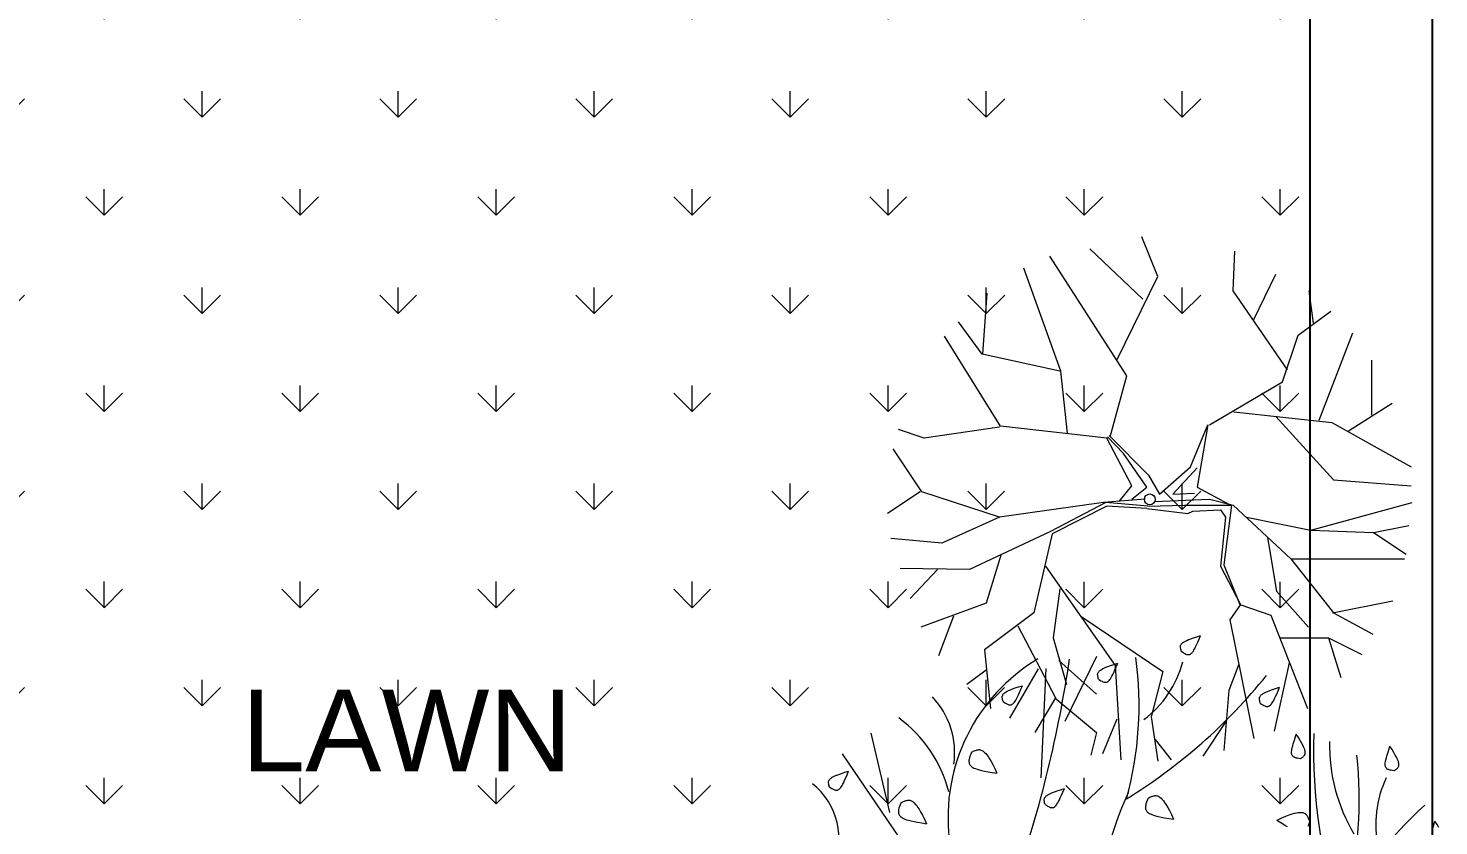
# Model space of a CAD drawing. Header units: inches. Extents: x -9010 to 68966, y 35237 to 36644.
# Drawn here: x -7142.7 to -7039.3, y 35375.1 to 35433.5 of the extents above; entities that cross this region are included whole.
import ezdxf

# ---------------------------------------------------------------- set-up
doc = ezdxf.new("R2010")
doc.units = ezdxf.units.IN
doc.layers.add('0Y-DIM', color=54, linetype='Continuous', lineweight=25)
doc.layers.add('0Y-TEXT', color=96, linetype='Continuous', lineweight=5)
doc.layers.add('0Y-TREES', color=7, linetype='Continuous', lineweight=9, true_color=0x408000)
doc.layers.add('CAY', color=94, linetype='Continuous')
doc.styles.get("Standard").update_dxf_attribs({"font": 'arial.ttf'})

# ---------------------------------------------------------------- blocks, each defined once
blk = doc.blocks.new('A$C279134A6')
at = {"layer": '0Y-TREES', "linetype": 'Continuous'}
for p, q in [((596, 149.1), (611.8, 82.3)), ((468.4, 120), (464.3, 27.7)), ((448.3, 72.2), (421.5, 17.4))]:
    blk.add_line(p, q, dxfattribs=at)
for points in [[(449.9, 243.5), (588.1, 169.8), (635.9, 99.7)], [(133.1, 161.8), (134.6, 159.3), (136.4, 156.4)], [(138.2, 162.3), (137.4, 159.6), (136.4, 156.4)], [(241.9, 156.2), (242.5, 158.1), (243.1, 159.7), (243.6, 161)], [(260.6, 161.3), (263.2, 159.8), (266.3, 157.9), (269.8, 155.8)], [(241.9, 156.2), (242.3, 155.5), (242.6, 154.8), (242.9, 154.1), (243.2, 153.5), (243.6, 152.9), (243.9, 152.3), (244.3, 151.7), (244.7, 151.2), (245.1, 150.8), (245.6, 150.3), (246.2, 150), (246.8, 149.7), (247.5, 149.5), (248.3, 149.3), (249.3, 149.3), (250.4, 149.3), (251.7, 149.4), (253.2, 149.6), (255, 150), (257.1, 150.6), (259.5, 151.5), (262.5, 152.6), (265.8, 154), (269.8, 155.8)], [(378.2, 137), (379, 138.9), (379.6, 140.4), (380.1, 141.8), (380.3, 142.9), (380.5, 143.8), (380.5, 144.6), (380.5, 145.3), (380.4, 146), (380.2, 146.6), (380, 147.2), (379.6, 147.7), (379.2, 148.3), (378.7, 148.8), (378, 149.4), (377.2, 149.9), (376.2, 150.4), (375, 150.9), (373.6, 151.4), (371.9, 151.9), (369.8, 152.4), (367.3, 153), (364.3, 153.6), (360.9, 154.1), (356.8, 154.8)], [(378.2, 137), (377.5, 136.7), (376.8, 136.3), (376.1, 136), (375.5, 135.7), (374.8, 135.5), (374.2, 135.3), (373.5, 135.1), (372.9, 135), (372.2, 134.9), (371.6, 134.9), (371, 135), (370.3, 135.2), (369.6, 135.5), (368.9, 135.9), (368.1, 136.5), (367.3, 137.2), (366.4, 138.2), (365.4, 139.3), (364.3, 140.8), (363.1, 142.6), (361.7, 144.8), (360.3, 147.6), (358.6, 150.9), (356.8, 154.8)], [(586.5, 140.8), (585.8, 140.5), (585.2, 140.1), (584.5, 139.8), (583.8, 139.6), (583.1, 139.3), (582.5, 139.1), (581.8, 138.9), (581.2, 138.8), (580.6, 138.7), (579.9, 138.7), (579.3, 138.8), (578.6, 139), (577.9, 139.3), (577.2, 139.7), (576.4, 140.3), (575.6, 141.1), (574.7, 142), (573.7, 143.1), (572.6, 144.6), (571.4, 146.4), (570.1, 148.6), (568.6, 151.4), (566.9, 154.7), (565.1, 158.6)], [(586.5, 140.8), (587.3, 142.7), (587.9, 144.2), (588.4, 145.6), (588.7, 146.7), (588.8, 147.6), (588.8, 148.4), (588.8, 149.1), (588.7, 149.8), (588.5, 150.4), (588.3, 151), (588, 151.6), (587.5, 152.1), (587, 152.6), (586.3, 153.2), (585.5, 153.7), (584.5, 154.2), (583.4, 154.7), (581.9, 155.2), (580.2, 155.7), (578.1, 156.3), (575.6, 156.8), (572.7, 157.4), (569.2, 158), (565.1, 158.6)], [(465.2, 142.3), (464, 143.1), (463, 143.7), (462.1, 144.2), (461.4, 144.6), (460.8, 144.8), (460.2, 145), (459.7, 145), (459.2, 145.1), (458.8, 145), (458.3, 144.9), (457.9, 144.8), (457.5, 144.6), (457, 144.3), (456.6, 143.9), (456.1, 143.4), (455.6, 142.8), (455.1, 142.1), (454.5, 141.1), (453.8, 140), (453.1, 138.5), (452.3, 136.7), (451.3, 134.6), (450.2, 132), (448.9, 128.9)], [(465.2, 142.3), (465.3, 141.7), (465.5, 141.2), (465.6, 140.7), (465.7, 140.2), (465.7, 139.7), (465.8, 139.2), (465.8, 138.7), (465.8, 138.3), (465.8, 137.8), (465.7, 137.4), (465.5, 136.9), (465.3, 136.5), (465, 136.1), (464.6, 135.6), (464.1, 135.2), (463.4, 134.7), (462.7, 134.2), (461.7, 133.6), (460.5, 133.1), (459, 132.4), (457.2, 131.7), (454.9, 130.9), (452.2, 130), (448.9, 128.9)], [(647.1, 127.5), (645.9, 128.4), (644.9, 129), (644, 129.5), (643.3, 129.9), (642.7, 130.1), (642.1, 130.2), (641.6, 130.3), (641.1, 130.3), (640.7, 130.3), (640.2, 130.2), (639.8, 130.1), (639.4, 129.9), (638.9, 129.6), (638.5, 129.2), (638, 128.7), (637.5, 128.1), (636.9, 127.3), (636.4, 126.4), (635.7, 125.2), (635, 123.8), (634.2, 122), (633.2, 119.9), (632.1, 117.3), (630.8, 114.2)], [(647.1, 127.5), (647.2, 127), (647.3, 126.5), (647.5, 126), (647.6, 125.5), (647.6, 125), (647.7, 124.5), (647.7, 124), (647.7, 123.5), (647.7, 123.1), (647.6, 122.6), (647.4, 122.2), (647.2, 121.8), (646.9, 121.3), (646.5, 120.9), (646, 120.4), (645.3, 119.9), (644.6, 119.4), (643.6, 118.9), (642.4, 118.3), (640.9, 117.7), (639.1, 117), (636.8, 116.2), (634.1, 115.2), (630.8, 114.2)], [(170.6, 113.9), (170.1, 113.6), (169.7, 113.3), (169.3, 113), (168.9, 112.7), (168.5, 112.3), (168.1, 112), (167.8, 111.7), (167.5, 111.3), (167.3, 110.9), (167, 110.5), (166.9, 110.1), (166.8, 109.6), (166.7, 109.1), (166.7, 108.5), (166.8, 107.8), (167, 107), (167.2, 106.2), (167.6, 105.1), (168.2, 103.9), (168.9, 102.4), (169.8, 100.7), (171, 98.6), (172.5, 96.1), (174.3, 93.2)], [(170.6, 113.9), (172, 113.8), (173.2, 113.6), (174.2, 113.5), (175, 113.2), (175.6, 113), (176.1, 112.8), (176.6, 112.5), (176.9, 112.2), (177.2, 111.9), (177.5, 111.5), (177.8, 111.1), (178, 110.7), (178.1, 110.2), (178.2, 109.6), (178.3, 108.9), (178.2, 108.1), (178.2, 107.2), (178, 106.1), (177.7, 104.8), (177.3, 103.2), (176.8, 101.4), (176.1, 99.1), (175.3, 96.4), (174.3, 93.2)], [(527.1, 98.3), (526.4, 97.9), (525.7, 97.6), (525, 97.3), (524.4, 97), (523.7, 96.8), (523, 96.6), (522.4, 96.4), (521.7, 96.3), (521.1, 96.2), (520.5, 96.2), (519.8, 96.3), (519.2, 96.5), (518.5, 96.8), (517.7, 97.2), (517, 97.8), (516.1, 98.5), (515.2, 99.4), (514.2, 100.6), (513.2, 102), (512, 103.9), (510.6, 106.1), (509.1, 108.8), (507.5, 112.1), (505.7, 116)], [(527.1, 98.3), (527.9, 100.1), (528.5, 101.7), (528.9, 103), (529.2, 104.1), (529.4, 105.1), (529.4, 105.9), (529.3, 106.6), (529.2, 107.2), (529.1, 107.9), (528.8, 108.5), (528.5, 109), (528.1, 109.6), (527.6, 110.1), (526.9, 110.6), (526.1, 111.1), (525.1, 111.7), (523.9, 112.2), (522.5, 112.7), (520.8, 113.2), (518.7, 113.7), (516.2, 114.3), (513.2, 114.8), (509.7, 115.4), (505.7, 116)], [(249.6, 103.8), (249.1, 103.5), (248.7, 103.2), (248.3, 102.8), (247.8, 102.5), (247.5, 102.2), (247.1, 101.8), (246.8, 101.5), (246.5, 101.1), (246.2, 100.8), (246, 100.4), (245.8, 99.9), (245.7, 99.5), (245.7, 98.9), (245.7, 98.3), (245.8, 97.7), (246, 96.9), (246.2, 96), (246.6, 95), (247.1, 93.7), (247.9, 92.3), (248.8, 90.5), (250, 88.4), (251.5, 86), (253.3, 83.1)], [(249.6, 103.8), (251, 103.6), (252.2, 103.5), (253.2, 103.3), (253.9, 103.1), (254.6, 102.9), (255.1, 102.6), (255.5, 102.3), (255.9, 102), (256.2, 101.7), (256.5, 101.4), (256.8, 101), (257, 100.5), (257.1, 100), (257.2, 99.4), (257.2, 98.7), (257.2, 98), (257.1, 97), (257, 96), (256.7, 94.7), (256.3, 93.1), (255.8, 91.2), (255.1, 88.9), (254.3, 86.3), (253.3, 83.1)], [(283.7, 57), (282.5, 57.8), (281.5, 58.4), (280.6, 58.9), (279.9, 59.3), (279.3, 59.5), (278.7, 59.7), (278.2, 59.7), (277.7, 59.7), (277.3, 59.7), (276.8, 59.6), (276.4, 59.5), (276, 59.3), (275.5, 59), (275, 58.6), (274.6, 58.1), (274.1, 57.5), (273.5, 56.8), (273, 55.8), (272.3, 54.7), (271.6, 53.2), (270.8, 51.4), (269.8, 49.3), (268.7, 46.7), (267.4, 43.6)], [(283.7, 57), (283.8, 56.4), (283.9, 55.9), (284.1, 55.4), (284.1, 54.9), (284.2, 54.4), (284.3, 53.9), (284.3, 53.4), (284.3, 53), (284.2, 52.5), (284.2, 52.1), (284, 51.6), (283.8, 51.2), (283.5, 50.8), (283.1, 50.3), (282.6, 49.8), (281.9, 49.4), (281.2, 48.9), (280.2, 48.3), (279, 47.8), (277.5, 47.1), (275.6, 46.4), (273.4, 45.6), (270.7, 44.7), (267.4, 43.6)], [(500.6, 55.6), (499.4, 56.4), (498.4, 57.1), (497.5, 57.6), (496.8, 57.9), (496.2, 58.2), (495.6, 58.3), (495.1, 58.4), (494.6, 58.4), (494.2, 58.4), (493.8, 58.3), (493.3, 58.1), (492.9, 57.9), (492.4, 57.6), (492, 57.2), (491.5, 56.8), (491, 56.1), (490.5, 55.4), (489.9, 54.5), (489.2, 53.3), (488.5, 51.8), (487.7, 50.1), (486.7, 47.9), (485.6, 45.3), (484.3, 42.3)], [(500.6, 55.6), (500.7, 55.1), (500.9, 54.5), (501, 54), (501.1, 53.5), (501.1, 53), (501.2, 52.5), (501.2, 52), (501.2, 51.6), (501.2, 51.1), (501.1, 50.7), (500.9, 50.3), (500.7, 49.8), (500.4, 49.4), (500, 48.9), (499.5, 48.5), (498.8, 48), (498.1, 47.5), (497.1, 47), (495.9, 46.4), (494.4, 45.7), (492.6, 45), (490.3, 44.2), (487.6, 43.3), (484.3, 42.3)], [(420.1, 36.7), (419, 37.5), (418, 38.1), (417.1, 38.6), (416.4, 39), (415.7, 39.2), (415.2, 39.4), (414.7, 39.4), (414.2, 39.4), (413.7, 39.4), (413.3, 39.3), (412.9, 39.2), (412.4, 39), (412, 38.7), (411.5, 38.3), (411, 37.8), (410.5, 37.2), (410, 36.5), (409.4, 35.5), (408.8, 34.4), (408.1, 32.9), (407.2, 31.1), (406.3, 29), (405.2, 26.4), (403.9, 23.3)], [(420.1, 36.7), (420.3, 36.1), (420.4, 35.6), (420.5, 35.1), (420.6, 34.6), (420.7, 34.1), (420.7, 33.6), (420.8, 33.1), (420.8, 32.7), (420.7, 32.2), (420.6, 31.8), (420.5, 31.3), (420.2, 30.9), (419.9, 30.5), (419.5, 30), (419, 29.5), (418.4, 29.1), (417.6, 28.6), (416.7, 28), (415.5, 27.5), (414, 26.8), (412.1, 26.1), (409.9, 25.3), (407.1, 24.4), (403.9, 23.3)], [(350.3, 13.3), (349.1, 14.1), (348.1, 14.8), (347.2, 15.3), (346.5, 15.6), (345.9, 15.9), (345.3, 16), (344.8, 16.1), (344.3, 16.1), (343.9, 16.1), (343.4, 16), (343, 15.9), (342.5, 15.7), (342.1, 15.4), (341.6, 15), (341.2, 14.5), (340.7, 13.9), (340.1, 13.1), (339.6, 12.2), (338.9, 11), (338.2, 9.6), (337.4, 7.8), (336.4, 5.6), (335.3, 3.1), (334, 0)], [(350.3, 13.3), (350.4, 12.8), (350.5, 12.3), (350.7, 11.7), (350.7, 11.2), (350.8, 10.7), (350.9, 10.3), (350.9, 9.8), (350.9, 9.3), (350.8, 8.9), (350.8, 8.4), (350.6, 8), (350.4, 7.6), (350.1, 7.1), (349.7, 6.7), (349.2, 6.2), (348.5, 5.7), (347.8, 5.2), (346.8, 4.7), (345.6, 4.1), (344.1, 3.5), (342.2, 2.8), (340, 1.9), (337.3, 1), (334, 0)]]:
    blk.add_lwpolyline(points, dxfattribs=at)
for centre, radius, start, end in [((538.9, 137.6), 338.7, 144.528, 186.2468), ((-51, 364.4), 295.6, 311.5008, 334.7886), ((-226.1, 96.2), 464.8, 358.3377, 17.8186), ((85.9, 270.7), 338.7, 335.9092, 354.9132), ((1454.7, -128.4), 1021, 160.9443, 171.6517), ((698.1, 171.3), 59.2, 155.0444, 231.6546), ((97.2, 158.4), 89, 334.3958, 12.8307), ((77.9, 92.1), 147.4, 358.9379, 30.6247), ((391.6, 153.2), 155.4, 300.8041, 6.6856), ((640.2, -258.1), 464.8, 121.6227, 141.1035), ((681.5, 59.5), 295.6, 164.6527, 187.9404), ((653.3, 158.9), 110.4, 194.2876, 234.1159), ((609.3, 98.7), 67.9, 171.7576, 223.6802), ((434.9, -0.7), 89, 126.6105, 165.0455)]:
    blk.add_arc(centre, radius, start, end, dxfattribs=at)
blk = doc.blocks.new('TREE-P09')
at = {"layer": '0Y-TREES'}
for p, q in [((-1.687, 4.445), (-1.572, 5.812)), ((-1.63, 5.129), (-1.093, 5.949)), ((-0.002, 5.566), (-0.366, 6.031)), ((0.094, 5.046), (-0.06, 6.059)), ((0.917, 3.87), (0.783, 6.031)), ((0.879, 5.101), (1.204, 5.895)), ((1.338, 5.402), (1.472, 5.922)), ((-1.706, 2.83), (-2.261, 5.539)), ((-3.065, 3.815), (-2.721, 5.375)), ((2.295, 4.609), (1.338, 5.402)), ((2.276, 4.609), (2.755, 5.402)), ((-2.644, 2.721), (-3.487, 4.855)), ((-0.174, 4.007), (0.094, 5.046)), ((2.678, 3.952), (3.329, 5.074)), ((3.904, 3.514), (3.77, 4.855)), ((2.2, 3.761), (1.338, 4.527)), ((3.138, 2.967), (2.276, 4.609)), ((-1.917, 3.843), (-1.687, 4.445)), ((2.334, 3.241), (2.027, 4.308)), ((3.865, 3.979), (4.306, 4.308)), ((-3.965, 3.241), (-4.252, 4.144)), ((1.702, 2.748), (-0.174, 4.007)), ((-3.965, 3.241), (-4.731, 3.624)), ((2.506, 1.599), (0.917, 3.87)), ((4.612, 2.748), (4.957, 3.651)), ((-2.855, 3.241), (-3.965, 3.241)), ((2.18, 2.119), (2.334, 3.241)), ((2.774, 2.666), (3.904, 3.514)), ((-4.08, 2.666), (-4.98, 3.159)), ((-2.778, 2.174), (-3.506, 2.995)), ((3.865, 2.447), (5.359, 2.995)), ((-4.061, 2.666), (-5.439, 2.393)), ((-3.104, 1.435), (-4.08, 2.666)), ((-1.936, 2.475), (-2.644, 2.721)), ((-1.955, 2.475), (-1.706, 2.83)), ((2.353, 0.861), (2.774, 2.666)), ((-1.495, 1.599), (-1.955, 2.475)), ((-1.572, 1.572), (-1.936, 2.475)), ((3.521, 1.326), (3.865, 2.447)), ((4.976, 1.681), (5.607, 2.338)), ((-2.568, 0.943), (-2.778, 2.174)), ((2.391, 0.806), (4.248, 1.681)), ((4.248, 1.681), (5.837, 1.654)), ((-4.999, 0.833), (-5.746, 1.326)), ((-3.104, 1.435), (-5.707, 1.435)), ((-1.783, 0.204), (-3.104, 1.435)), ((-1.744, 0.204), (-1.572, 1.572)), ((-1.61, 0.478), (-1.495, 1.599)), ((3.559, 0.478), (4.88, 1.079)), ((4.88, 1.079), (6.048, 0.97)), ((-3.563, 0.778), (-5.88, 0.149)), ((-4.999, 0.833), (-5.803, 0.669)), ((-3.563, 0.778), (-4.999, 0.833)), ((-2.089, 0.478), (-3.563, 0.778)), ((1.108, 0.231), (2.353, 0.861)), ((1.127, 0.149), (2.391, 0.806)), ((-1.495, 0.313), (-1.61, 0.478)), ((-0.864, 0.341), (-1.495, 0.313)), ((-0.749, 0.395), (-0.864, 0.341)), ((0.189, 0.286), (-0.749, 0.395)), ((1.185, 0.149), (3.559, 0.478)), ((3.559, 0.478), (5.339, -0.097)), ((5.378, -0.097), (6.124, 0.395)), ((-1.247, 0.067), (-1.783, 0.204)), ((-0.672, 0.204), (-1.744, 0.204)), ((-0.959, -0.206), (-1.668, 0.177)), ((0.017, 0.122), (-1.247, 0.067)), ((0.17, 0.231), (-0.672, 0.204)), ((0.17, 0.231), (1.127, 0.149)), ((0.189, 0.286), (1.108, 0.231)), ((0.534, 0.067), (0.189, -0.206)), ((0.228, 0.067), (1.185, 0.149)), ((0.821, 0.122), (0.534, -0.234)), ((-4.08, -0.371), (-5.861, -0.234)), ((-1.208, -1.629), (-0.959, -0.206)), ((-0.959, -0.644), (-0.404, -0.042)), ((-0.404, -0.042), (-0.902, -0.07)), ((-0.098, -0.042), (-0.806, -0.672)), ((0.151, -0.48), (-0.098, -0.042)), ((0.189, -0.206), (0.725, -0.972)), ((0.534, -0.234), (1.108, -1.328)), ((5.339, -0.097), (5.99, -1.082)), ((-2.759, -1.821), (-4.08, -0.371)), ((1.051, -1.383), (0.151, -0.48)), ((-4.042, -1.684), (-5.861, -0.672)), ((-0.806, -0.672), (-1.208, -1.629)), ((0.725, -0.972), (1.089, -1.356)), ((-4.425, -1.492), (-5.42, -2.122)), ((1.032, -1.356), (0.649, -2.751)), ((1.108, -1.328), (3.54, -1.602)), ((2.008, -1.438), (2.161, -2.86)), ((3.54, -1.602), (4.823, -3.654)), ((3.559, -1.574), (5.282, -1.328)), ((5.282, -1.328), (5.875, -1.52)), ((-4.961, -1.848), (-4.961, -3.106)), ((-3.755, -1.739), (-4.52, -3.736)), ((-1.802, -1.93), (-4.042, -1.684)), ((-1.247, -1.629), (-2.912, -2.614)), ((-2.912, -2.614), (-3.276, -3.681)), ((-3.027, -2.888), (-1.783, -4.693)), ((0.649, -2.751), (2.41, -5.487)), ((2.161, -2.86), (3.004, -5.213)), ((2.18, -2.86), (3.961, -3.243)), ((0.879, -3.106), (-0.06, -5.022)), ((3.942, -3.243), (3.846, -4.639)), ((3.961, -3.243), (4.497, -3.982)), ((-3.276, -3.681), (-4.023, -4.228)), ((-3.621, -3.955), (-3.525, -4.693)), ((-2.261, -4.037), (-2.759, -5.076)), ((0.285, -4.502), (1.491, -5.651)), ((-1.783, -4.693), (-1.821, -5.596)), ((-0.06, -5.022), (0.304, -5.924))]:
    blk.add_line(p, q, dxfattribs=at)
blk.add_circle((0.122, 0.076), 0.125, dxfattribs=at)

msp = doc.modelspace()

# ---------------------------------------------------------------- hatches: boundary and pattern name
at = {"layer": '0Y-TREES'}
h = msp.add_hatch(dxfattribs=at)
h.set_pattern_fill('GRASS', color=256, scale=0.4, angle=-0.0005)
h.set_pattern_definition([(89.999504, (8423.584, -788.718), (-7.1841428, 7.184267), [1.905, -12.4634098]), (44.999504, (8423.584, -788.718), (-7.1841428, 7.184267), [1.905, -8.255]), (134.999504, (8423.584, -788.718), (-7.184267, -7.1841428), [1.905, -8.255])])
h.paths.add_polyline_path([(-7211.75, 35333.57), (-7045.25, 35333.57), (-7045.25, 35603.07), (-7096.25, 35603.07), (-7096.25, 35444.57), (-7243.25, 35444.57), (-7243.25, 35381.57), (-7211.75, 35381.57)])

# ---------------------------------------------------------------- linework, layer by layer
at = {"layer": '0Y-DIM'}
msp.add_lwpolyline([(-7099.7, 35763.58), (-7048.7, 35763.58), (-7048.71, 35333.58), (-7451.01, 35333.58), (-7451.01, 35324.58), (-7039.71, 35324.58), (-7039.7, 35772.58), (-7099.7, 35772.58)], dxfattribs=at)

# ---------------------------------------------------------------- block references
at = {"layer": '0Y-TREES', "xscale": 3.203699860753858, "yscale": 3.203699860753858, "zscale": 3.203699860753858, "rotation": 179.9995044211945}
msp.add_blockref('TREE-P09', (-7060.05, 35399.25), dxfattribs=at)
at = {"layer": 'CAY', "xscale": 0.08691300658273651, "yscale": 0.08691300658273651, "zscale": 0.08691300658273651, "rotation": 179.9995044211945}
msp.add_blockref('A$C279134A6', (-7027.69, 35389.04), dxfattribs=at)

# ---------------------------------------------------------------- texts
at = {"layer": '0Y-TEXT', "insert": (-7091.33, 35379.08), "char_height": 6, "attachment_point": 9, "rotation": 359.9995}
msp.add_mtext_dynamic_manual_height_columns('\\pxqc;LAWN', width=47.1461, gutter_width=12.5, heights=[0], dxfattribs=at)

doc.saveas('drawing.dxf')
